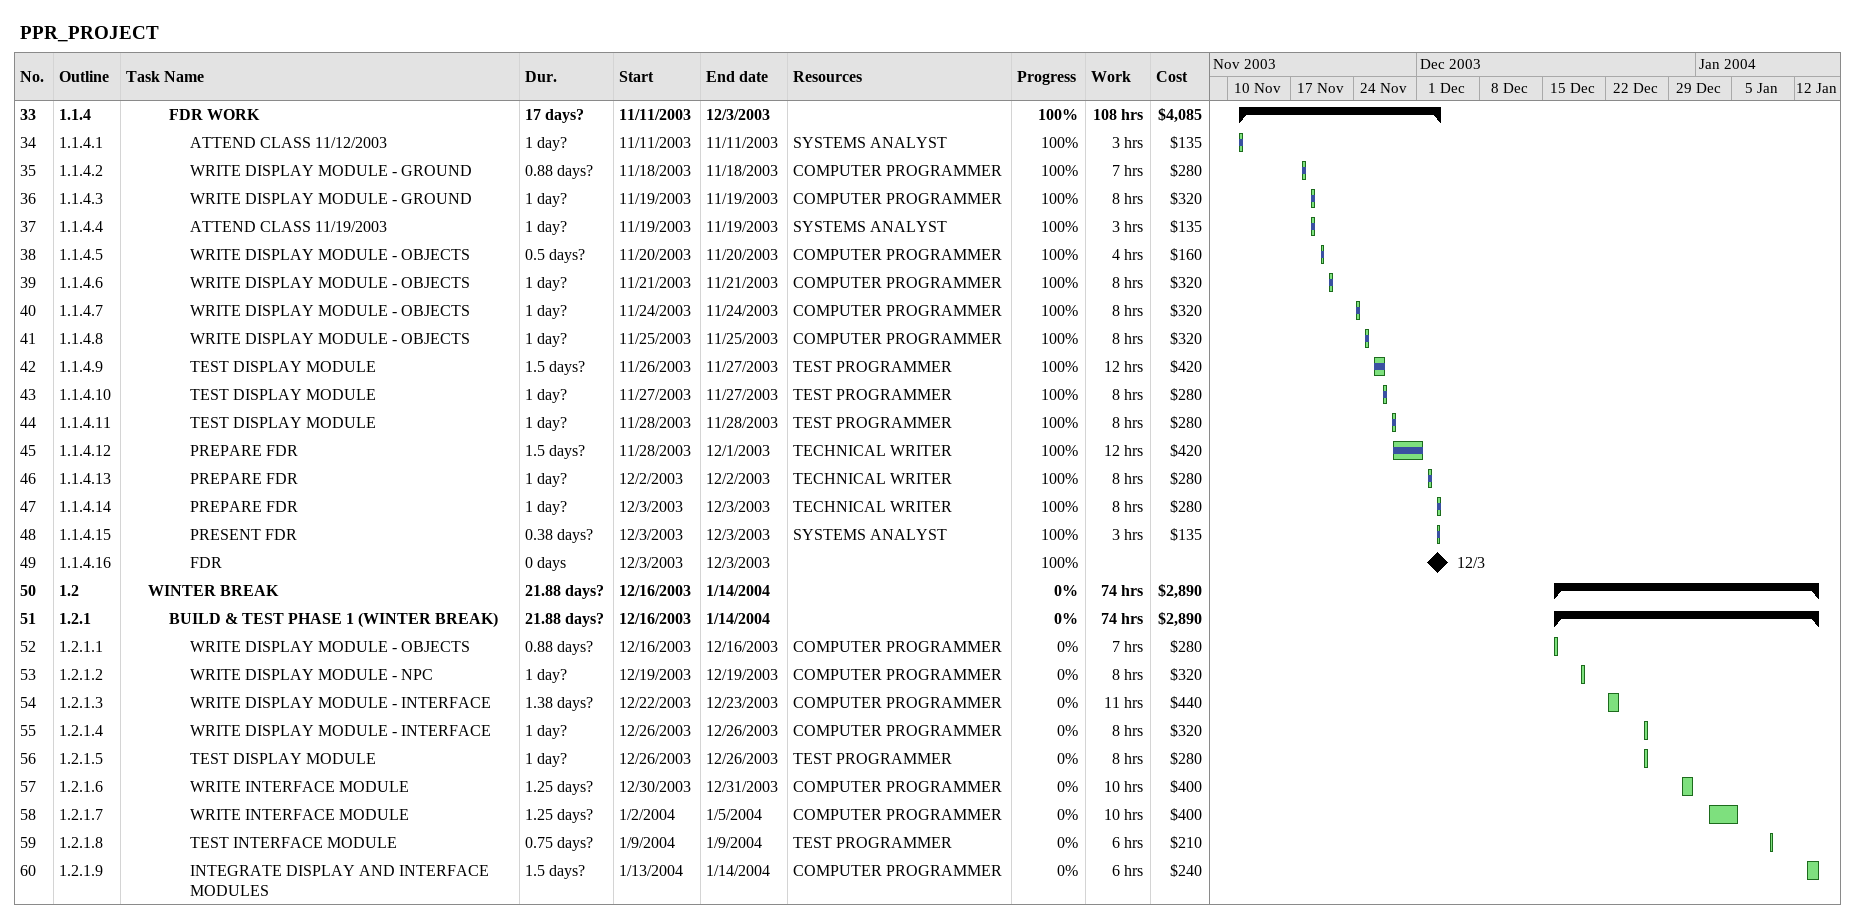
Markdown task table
PPR_PROJECT

| ID | WBS | Task | Duration | Start | Finish | Resources | % complete | Work (h) | Cost ($) |
|---|---|---|---|---|---|---|---|---|---|
| 33 | 1.1.4 | **FDR WORK** | 17d? | 2003-11-11 | 2003-12-03 |  | 100 | 108 | 4085 |
| 34 | 1.1.4.1 | ATTEND CLASS 11/12/2003 | 1d? | 2003-11-11 | 2003-11-11 | SYSTEMS ANALYST | 100 | 3 | 135 |
| 35 | 1.1.4.2 | WRITE DISPLAY MODULE - GROUND | 0.88d? | 2003-11-18 | 2003-11-18 | COMPUTER PROGRAMMER | 100 | 7 | 280 |
| 36 | 1.1.4.3 | WRITE DISPLAY MODULE - GROUND | 1d? | 2003-11-19 | 2003-11-19 | COMPUTER PROGRAMMER | 100 | 8 | 320 |
| 37 | 1.1.4.4 | ATTEND CLASS 11/19/2003 | 1d? | 2003-11-19 | 2003-11-19 | SYSTEMS ANALYST | 100 | 3 | 135 |
| 38 | 1.1.4.5 | WRITE DISPLAY MODULE - OBJECTS | 0.5d? | 2003-11-20 | 2003-11-20 | COMPUTER PROGRAMMER | 100 | 4 | 160 |
| 39 | 1.1.4.6 | WRITE DISPLAY MODULE - OBJECTS | 1d? | 2003-11-21 | 2003-11-21 | COMPUTER PROGRAMMER | 100 | 8 | 320 |
| 40 | 1.1.4.7 | WRITE DISPLAY MODULE - OBJECTS | 1d? | 2003-11-24 | 2003-11-24 | COMPUTER PROGRAMMER | 100 | 8 | 320 |
| 41 | 1.1.4.8 | WRITE DISPLAY MODULE - OBJECTS | 1d? | 2003-11-25 | 2003-11-25 | COMPUTER PROGRAMMER | 100 | 8 | 320 |
| 42 | 1.1.4.9 | TEST DISPLAY MODULE | 1.5d? | 2003-11-26 | 2003-11-27 | TEST PROGRAMMER | 100 | 12 | 420 |
| 43 | 1.1.4.10 | TEST DISPLAY MODULE | 1d? | 2003-11-27 | 2003-11-27 | TEST PROGRAMMER | 100 | 8 | 280 |
| 44 | 1.1.4.11 | TEST DISPLAY MODULE | 1d? | 2003-11-28 | 2003-11-28 | TEST PROGRAMMER | 100 | 8 | 280 |
| 45 | 1.1.4.12 | PREPARE FDR | 1.5d? | 2003-11-28 | 2003-12-01 | TECHNICAL WRITER | 100 | 12 | 420 |
| 46 | 1.1.4.13 | PREPARE FDR | 1d? | 2003-12-02 | 2003-12-02 | TECHNICAL WRITER | 100 | 8 | 280 |
| 47 | 1.1.4.14 | PREPARE FDR | 1d? | 2003-12-03 | 2003-12-03 | TECHNICAL WRITER | 100 | 8 | 280 |
| 48 | 1.1.4.15 | PRESENT FDR | 0.38d? | 2003-12-03 | 2003-12-03 | SYSTEMS ANALYST | 100 | 3 | 135 |
| 49 | 1.1.4.16 | FDR | 0d | 2003-12-03 | 2003-12-03 |  | 100 |  |  |
| 50 | 1.2 | **WINTER BREAK** | 21.88d? | 2003-12-16 | 2004-01-14 |  | 0 | 74 | 2890 |
| 51 | 1.2.1 | **BUILD & TEST PHASE 1 (WINTER BREAK)** | 21.88d? | 2003-12-16 | 2004-01-14 |  | 0 | 74 | 2890 |
| 52 | 1.2.1.1 | WRITE DISPLAY MODULE - OBJECTS | 0.88d? | 2003-12-16 | 2003-12-16 | COMPUTER PROGRAMMER | 0 | 7 | 280 |
| 53 | 1.2.1.2 | WRITE DISPLAY MODULE - NPC | 1d? | 2003-12-19 | 2003-12-19 | COMPUTER PROGRAMMER | 0 | 8 | 320 |
| 54 | 1.2.1.3 | WRITE DISPLAY MODULE - INTERFACE | 1.38d? | 2003-12-22 | 2003-12-23 | COMPUTER PROGRAMMER | 0 | 11 | 440 |
| 55 | 1.2.1.4 | WRITE DISPLAY MODULE - INTERFACE | 1d? | 2003-12-26 | 2003-12-26 | COMPUTER PROGRAMMER | 0 | 8 | 320 |
| 56 | 1.2.1.5 | TEST DISPLAY MODULE | 1d? | 2003-12-26 | 2003-12-26 | TEST PROGRAMMER | 0 | 8 | 280 |
| 57 | 1.2.1.6 | WRITE INTERFACE MODULE | 1.25d? | 2003-12-30 | 2003-12-31 | COMPUTER PROGRAMMER | 0 | 10 | 400 |
| 58 | 1.2.1.7 | WRITE INTERFACE MODULE | 1.25d? | 2004-01-02 | 2004-01-05 | COMPUTER PROGRAMMER | 0 | 10 | 400 |
| 59 | 1.2.1.8 | TEST INTERFACE MODULE | 0.75d? | 2004-01-09 | 2004-01-09 | TEST PROGRAMMER | 0 | 6 | 210 |
| 60 | 1.2.1.9 | INTEGRATE DISPLAY AND INTERFACE MODULES | 1.5d? | 2004-01-13 | 2004-01-14 | COMPUTER PROGRAMMER | 0 | 6 | 240 |
